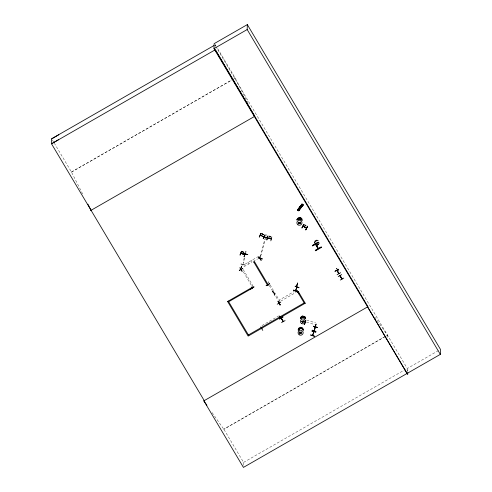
<?xml version="1.0" encoding="UTF-8"?>
<svg xmlns="http://www.w3.org/2000/svg" width="492" height="492" viewBox="0 0 492 492"><rect width="100%" height="100%" fill="white"/><g stroke="black" fill="none" stroke-linecap="round" stroke-linejoin="round"><path stroke-width="0.37" stroke-dasharray="2.46 1.84" d="M296.934 285.44L297.838 283.005M298.158 330.009L298.17 329.462L298.164 329.917M82.656 193.946L71.451 171.997L54.391 143.307M215.342 46.18L215.385 44.741L216.935 47.349M215.471 46.211L215.514 44.809M385.519 336.38L223.811 429.239L385.525 336.288M248.109 103.345L235.158 77.988L217.323 48.001M241.215 267.568L241.258 266.246L242.827 268.884M241.295 267.623L241.338 266.301L242.667 265.539M243.14 251.818L242.402 251.584M243.934 252.906L243.337 252.107L244.235 252.433M245.938 252.359L245.975 251.037L245.582 252.519M248.595 264.075L248.663 262.095M243.491 465.254L243.583 462.4L223.811 429.147M251.886 260.243L251.824 262.224L242.605 267.519M251.972 286.873L252.015 285.6M260.483 256.43L264.85 238.866M262.482 233.866L261.744 233.632M262.703 233.872L262.66 234.69L261.516 234.198M262.74 234.124L261.504 233.399L262.685 233.915M265.969 236.418L266.031 234.438L265.637 235.914M268.952 236.117L269.739 236.222M268.7 235.926L270.01 236.191L269.93 237.009L268.718 236.726M279.333 301.313L279.376 299.991L294.253 291.442M297.039 220.207A2.546 2.503 1.8 0 1 299.653 217.181A2.546 2.503 1.8 0 1 301.953 220.447C303.355 216.597 296.338 215.963 296.977 219.998A2.577 2.534 1.8 0 1 299.634 217.618L301.436 218.448L302.106 220.293M297.986 219.125L297.469 219.235M296.977 284.886L296.983 285.6C296.738 284.64 296.953 285.016 297.777 283.048M302.051 220.244L302.057 219.783M305.594 317.777L305.649 318.441C305.944 314.855 299.892 315.095 300.514 318.638A2.577 2.534 1.8 0 1 305.569 318.256C305.268 316.657 303.275 315.809 301.854 316.528M301.411 317.955L301.491 317.629M304.191 224.438L305.403 225.01L305.317 225.816L304.21 225.25M298.213 330.569A2.54 2.503 1.8 0 1 300.489 327.549A2.54 2.503 1.8 0 1 303.238 330.163C304.13 326.35 297.586 326.042 298.097 329.96A2.577 2.534 1.8 0 1 300.821 327.567L302.1 327.936L303.01 328.914M305.587 318.472L305.594 318.429A2.546 2.503 1.8 0 0 302.851 315.827A2.546 2.503 1.8 0 0 300.569 318.853M317.383 245.299L317.395 244.844M336.799 268.202L336.762 268.915L336.799 268.202L337.051 268.54M387.45 337.34L387.518 335.144L386.189 335.907M407.198 371.288L407.29 368.391L405.962 369.154M407.807 371.134L407.85 369.732M317.358 245.108L318.976 243.608M317.457 245.084L319.08 243.546M296.916 220.041L297.801 218.27M298.078 219.143L297.795 219.512L297.353 219.204M298.084 330.507C297.9 328.914 299.241 327.481 300.821 327.531A2.577 2.534 1.8 0 1 303.269 330.224A2.54 2.503 1.8 0 0 300.815 327.635A2.54 2.503 1.8 0 0 298.158 330.009M299.142 329.314C298.546 329.923 298.41 328.373 298.718 329.216M300.446 318.681L300.858 317.42L301.879 316.541M300.981 317.666L300.606 318.545A2.577 2.534 1.8 0 1 305.55 318.804C305.249 317.192 303.269 316.319 301.842 317.076M303.189 330.372L303.306 329.72M296.768 285.249L297.5 283.613L297.34 283.964M314.37 243.103L315.003 240.631L316.811 239.948L318.625 240.809M315.206 240.871L314.628 243.128L315.206 240.871L316.799 240.274L318.404 241.037M244.204 257.685L243.165 263.355L244.93 256.713M260.662 256.35L265.379 238.632M298.699 223.589L300.667 223.479A2.546 2.503 1.8 0 1 298.097 223.343A2.546 2.503 1.8 0 0 300.643 223.423M302.229 322.242L302.887 322.42M297.082 284.591L297.758 282.832L296.922 285.52M297.285 284.019L297.715 282.814M296.787 285.329L297.082 284.585M296.861 285.428L297.002 285.096M296.996 285.483L297.131 285.145M243.38 252.119L242.181 251.307M263.946 234.782L262.697 234.118M263.7 234.623L263.983 234.899M297.002 284.862L297.396 283.989M300.624 317.998L301.338 316.916M298.275 329.277L298.558 328.687M298.201 329.849L298.933 328.736L300.138 328.146M298.257 329.824L298.97 328.736M299.161 329.111L298.693 329.216M296.842 285.274L297.02 284.905M314.911 242.261L315.864 241L317.937 241.08M297.377 218.922L298.097 219.051M297.309 219.321L298.33 218.448M297.42 219.395L297.728 218.768M300.889 316.934L301.325 316.43M300.913 317.568L301.461 317.451M301.633 317.697L301.332 317.494L300.55 318.57A2.54 2.497 1.8 0 1 305.507 318.779M300.827 318.484C301.805 316.823 304.493 316.977 305.317 318.705L304.935 318.133M299.007 329.271L298.632 328.767L299.247 328.877M298.478 329.738C299.357 328.349 301.491 328.213 302.586 329.412L302.063 328.982M298.915 329.253L298.478 329.763A2.546 2.503 1.8 0 1 302.549 329.456M299.161 329.345L299.222 328.884M297.765 218.27L298.97 217.679M301.744 220.053A2.546 2.503 1.8 0 0 297.765 219.34L298.927 218.706L298.293 218.965M301.282 317.457L301.867 317.088M299.48 329.382L298.902 329.745A2.577 2.534 1.8 0 1 299.468 329.376A2.54 2.503 1.8 0 0 298.939 329.745M319.369 242.661L318.675 244.37L317.512 244.764M336.94 268.318L337.002 268.7M338.625 271.154L338.096 270.372L338.434 271.018M338.847 271.768L338.779 271.387M71.451 171.997L233.159 79.132M233.823 78.751L235.158 77.988M71.445 172.138L233.436 79.12M234.764 78.351L235.151 78.13M245.33 264.007L260.102 255.526M253.085 261.498L257.513 258.958M272.808 291.073L272.949 291.953L272.808 291.073L273.657 292.494L273.3 292.752C274.161 293.478 272.543 291 273.454 293.017M273.3 292.752L272.599 291.578L272.968 291.338M272.765 291.854L273.497 292.642M272.771 291.448L273.226 291.934M273.49 292.217L273.029 292.045M274.142 293.318L274.284 294.198L274.142 293.318C275.342 294.892 274.228 294.499 274.991 294.739M274.647 294.376L274.794 295.262L273.933 293.822L274.302 293.583M274.099 294.099L274.567 294.277L274.634 294.997M274.825 294.462L274.106 293.693M280.606 301.227L296.135 292.31M261.965 325.556L278.786 315.895M386.189 335.999L387.518 335.237L374.953 317.371M243.583 462.4L405.297 369.535M438.489 350.568L407.29 368.483L216.086 46.931M241.098 267.519L241.615 267.328L241.228 267.384M298.306 218.436L298.958 218.227M300.858 219.604A2.577 2.534 1.8 0 0 298.281 219.481L300.255 219.284M300.717 221.947L299.4 222.224L298.121 221.818A2.546 2.503 1.8 0 0 300.692 221.91M300.052 222.648L300.698 222.445M300.034 223.196L300.686 222.993A2.54 2.497 1.8 0 1 298.121 222.851L300.046 223.214M301.375 317.992L300.999 317.875M304.247 320.587L302.937 320.864L301.664 320.452A2.546 2.503 1.8 0 0 304.228 320.55M303.582 321.288L304.21 321.073A2.54 2.497 1.8 0 1 301.67 320.95L302.918 321.362L304.234 321.085M302.236 321.793L304.191 321.62A2.54 2.497 1.8 0 1 302.254 321.774L301.104 321.073A2.54 2.497 1.8 0 0 301.651 321.497M303.576 321.854L304.216 321.633M299.308 331.737L300.587 332.143L301.897 331.866M301.885 332.364L300.569 332.641L299.29 332.235A2.577 2.534 1.8 0 0 301.873 332.352A2.54 2.503 1.8 0 1 299.32 332.235L299.917 332.506M301.86 332.899A2.577 2.534 1.8 0 1 299.284 332.776L300.557 333.189L301.867 332.912M317.383 244.573L318.472 244.21M298.964 217.661L299.64 217.612A2.577 2.534 1.8 0 1 302.088 220.275M298.945 218.208L300.901 218.559L302.039 220.17A2.577 2.534 1.8 0 0 297.328 219.352A2.54 2.497 1.8 0 1 301.977 220.139L301.381 218.995M298.927 218.731L300.883 219.081L301.787 220.059L300.876 219.088M298.718 222.605L300.065 222.667M299.351 223.755L300.028 223.7M302.488 316.873L303.152 316.823M303.121 317.807L302.445 317.863A2.577 2.534 1.8 0 1 303.785 317.967L303.121 317.807L303.779 317.943A2.54 2.497 1.8 0 0 302.463 317.881A2.577 2.534 1.8 0 1 303.785 317.937M301.332 318.158L300.956 318.035M300.126 328.127L301.473 328.195M300.587 332.131L301.258 332.082M301.221 333.115L299.886 333.066M300.538 333.681L301.215 333.625A2.528 2.485 1.8 0 1 299.892 333.551L301.215 333.65M262.654 234.887L263.275 234.955L262.679 234.155L263.558 234.524M299.653 217.132L300.317 217.249M299.622 218.159L300.286 218.282M299.603 218.688L300.268 218.805M297.635 219.34L297.697 219.377A2.546 2.503 1.8 0 1 301.744 220.096M299.388 222.698L298.103 222.316A2.54 2.497 1.8 0 0 300.673 222.433A2.577 2.534 1.8 0 1 298.115 222.279M303.17 316.251L303.841 316.368M303.14 317.303L303.804 317.438M302.869 322.924L302.205 322.801A2.577 2.534 1.8 0 0 302.875 322.881A2.577 2.534 1.8 0 1 302.211 322.789A2.54 2.497 1.8 0 0 302.875 322.9M270.889 236.64L269.96 236.431L270.582 237.162L268.712 236.923M268.73 236.191L270.643 236.634M268.595 237.089L270.09 237.433M306.559 320.046L315.526 322.881M306.491 322.026L314.775 324.646M261.535 233.749L262.679 234.235M242.162 251.344L243.386 251.873L243.325 252.642L242.181 252.15M242.193 251.695L243.337 252.187M242.175 252.347L243.319 252.839M300.274 218.294L301.418 218.995M300.243 219.303L300.87 219.573M303.81 316.934L304.917 317.635L305.563 318.816M301.461 328.213L302.088 328.478M301.455 328.717L302.07 329M299.899 333.053L299.302 332.77A2.54 2.503 1.8 0 0 301.842 332.899M304.222 224.795L306.202 225.668L305.354 225.238L305.907 226.117L304.204 225.441M263.558 234.487L263.964 234.739M300.889 218.024L301.774 218.989M304.462 316.172L304.978 316.602M304.425 316.67L305.311 317.629M304.413 317.734L304.929 318.158M302.076 327.943L303.238 329.542M302.057 328.49L302.992 329.462A2.577 2.534 1.8 0 0 298.103 330.519M298.699 329.351L298.527 329.031M298.742 332.844L299.259 333.299M272.796 291.467L273.14 291.836M273.312 292.125L273.657 292.494M272.599 291.578L272.949 291.953M273.115 292.242L273.46 292.605M274.13 293.712L274.481 294.087M273.933 293.822L274.284 294.198M302.629 327.881L303.01 328.428M212.113 412.61L223.811 429.239M268.128 281.529L269.696 284.167M270.09 284.825L279.105 299.991M269.241 285.489L278.257 300.655M243.22 269.542L252.236 284.708L252.175 286.688L242.765 270.864M52.453 140.048L54.003 142.655M268.091 282.734L268.275 283.048M317.512 244.954L317.734 245.416M274.45 294.487L274.794 295.262M301.83 218.51L302.057 219.137M301.774 218.983L302.002 219.598M305.311 317.623L305.581 318.269M317.992 240.902L316.811 240.502L315.655 240.773L314.603 242.175L314.8 243.632M296.934 219.543L296.99 220.207M303.238 329.056L303.293 330.212M300.464 318.189L300.52 318.853M298.115 329.468L298.17 330.132A2.546 2.503 1.8 0 1 300.833 327.1A2.546 2.503 1.8 0 1 303.14 330.366M298.14 330.556A2.54 2.503 1.8 0 1 302.937 329.535M301.202 333.582A2.546 2.503 1.8 0 1 299.886 333.521M298.779 332.82A2.546 2.503 1.8 0 0 299.284 333.238A2.528 2.485 1.8 0 1 298.792 332.856M301.879 331.829A2.546 2.503 1.8 0 1 299.333 331.706M301.86 332.266A2.54 2.503 1.8 0 1 299.32 332.143M298.539 329.837A2.528 2.485 1.8 0 1 302.531 329.517M298.939 329.837A2.54 2.503 1.8 0 1 299.48 329.462M297.359 219.407A2.54 2.497 1.8 0 1 301.971 220.232M300.673 222.981A2.577 2.534 1.8 0 1 298.097 222.858A2.577 2.534 1.8 0 0 300.673 222.956M300.655 222.888A2.54 2.497 1.8 0 1 298.121 222.765M296.977 220.09A2.54 2.497 1.8 0 1 299.634 217.722A2.54 2.497 1.8 0 1 302.045 220.336M297.328 219.321A2.577 2.534 1.8 0 1 302.014 220.164M298.3 219.549A2.54 2.497 1.8 0 1 300.833 219.672M298.306 219.457A2.54 2.497 1.8 0 1 300.84 219.58M300.612 318.638A2.54 2.497 1.8 0 1 305.507 318.871M304.21 321.596A2.577 2.534 1.8 0 1 301.122 321.042M304.179 322.069A2.546 2.503 1.8 0 1 303.552 322.285M304.228 321.048A2.577 2.534 1.8 0 1 301.651 320.925M304.191 321.528A2.54 2.497 1.8 0 1 301.153 320.981M300.507 318.73A2.54 2.497 1.8 0 1 303.164 316.362A2.54 2.497 1.8 0 1 305.581 318.976M302.457 317.973A2.54 2.497 1.8 0 1 303.773 318.035M302.875 322.813A2.54 2.497 1.8 0 1 302.223 322.697M265.858 235.607L265.895 235.988L265.858 235.607M260.446 255.932L260.489 256.314L260.446 255.932M315.938 241.898L315.999 242.279L315.938 241.898M317.764 244.973L317.832 245.36L317.764 244.973M279.585 300.895L279.333 301.196L279.585 300.895M304.204 322.125L303.564 322.371A2.546 2.503 1.8 0 0 304.179 322.088M298.687 223.632L298.078 223.35L298.687 223.663M302.236 322.223A2.546 2.503 1.8 0 0 302.894 322.34A2.546 2.503 1.8 0 1 302.236 322.248M305.28 318.693A2.546 2.503 1.8 0 0 300.87 318.484A2.546 2.503 1.8 0 1 305.28 318.718"/><path stroke-width="0.74" d="M407.136 373.391L213.983 48.61L214.137 43.659L247.328 24.6L440.481 349.425L440.328 354.375L243.429 467.4L203.854 400.857L367.979 306.676L215.225 49.79L51.519 143.799L204.266 400.679L203.885 400.9L206.917 405.217M305.255 303.22L248.134 336.085L227.581 301.455M228.263 301.061L248.817 335.63M228.663 301.737L252.119 288.263M239.309 270.428L242.827 268.368L239.29 270.391M240.096 255.01L241.529 251.252L240.041 254.985M440.328 354.375L247.175 29.551L247.328 24.6M240.883 253.165L244.678 254.647M241.074 264.05L245.022 265.034M239.948 267.82L242.002 271.283M243.847 253.644L247.814 254.592L243.872 253.565M244.296 254.481L241.295 253.368M244.524 254.776L240.92 253.257M245.483 252.943L244.038 256.707L245.508 252.962M248.417 334.954L304.173 302.937M250.33 288.921L253.89 287.008M252.119 288.33L251.72 287.592M251.83 287.697L252.033 287.998L251.806 287.611M252.156 287.765L251.953 287.58M254.536 261.75L268.257 284.893L267.574 285.286L253.854 262.144M253.878 286.953L250.44 289.155L253.866 286.922M258.368 257.814L262.316 258.798M259.432 237.064L261.061 233.386M261.209 260.256L259.032 256.861M260.04 258.712L259.628 258.712M260.631 235.194L260.28 235.09M259.628 258.638L260.04 258.62M259.874 258.503L259.616 258.749M260.532 257.851L260.28 258.214M260.459 258.189L260.557 257.956M261.018 260.366L259.007 256.842M263.171 238.663L264.801 234.955L263.374 238.749M260.748 326.965L262.789 330.409M263.952 236.621L263.903 237.039L267.845 238.085M262.058 328.349L261.861 328.736M265.803 237.544L265.674 237.808M265.865 237.937L265.748 237.544M265.963 237.673L265.871 237.864M266.879 239.924L267.814 235.982L266.855 239.881M267.808 237.956L267.365 237.833L271.283 238.983L270.858 238.811M266.178 285.711L269.702 283.65L266.16 285.674M268.066 284.739L268.214 285.028L268.011 284.604M270.846 240.846L271.781 236.904M277.199 304.204L280.76 302.291M278.183 301.356L280.022 304.985L278.183 301.399M278.681 302.844L279.007 303.06M279.29 303.183L279.468 302.783M279.499 319.074L283.029 317.076M279.61 316.141L281.842 319.505L279.64 316.092M280.212 304.837L278.158 301.375M281.209 318.035L281.553 318.262M281.332 317.967L283.349 321.461M281.535 322.549L285.096 320.593M283.183 321.448L283.017 321.147M295.126 286.319L298.915 287.802M295.44 290.594L296.953 287.033M295.6 290.698L295.747 290.348M295.63 290.667L297.07 287.174M296.971 287.359L297.094 287.18M299.105 294.019L297.02 290.538L299.247 293.939M299.985 206.812L301.079 207.593M297.666 292.328L298.072 292.377M304.573 303.613L297.709 292.07M297.672 292.42L297.986 292.242L297.771 292.506M300.428 206.222L301.522 207.003M305.255 303.281L298.392 291.682M301.264 205.109L302.359 205.884M301.559 204.715L302.654 205.49M302.045 227.968L303.736 224.315L301.848 227.864M305.661 229.819L307.549 226.228L305.686 229.789M306.633 227.907L303.072 226.117M304.45 324.628L305.704 320.772L304.437 324.585M310.667 334.904L314.548 336.11M312.217 330.157L316.073 331.454M318.392 248.546L318.072 248.798L315.329 244.192M312.555 335.458L313.816 331.614M312.672 335.113L312.728 335.396M315.679 243.989L315.36 244.229M313.484 326.35L317.371 327.537M313.964 331.749L313.656 331.946M312.721 335.464L313.945 331.657M314.074 330.593L314.228 330.286L314.271 330.661M314.843 327.912L316.098 324.056L314.843 327.869M315.206 327.211L314.093 330.673M315.366 327.309L315.507 327.014L314.265 330.729M318.355 248.571L315.679 244.038L318.392 248.601M335.021 271.276L338.533 269.216L335.027 271.252M336.737 270.422L336.885 270.661M337.112 274.764L340.624 272.691M338.213 276.652L341.7 274.579M338.81 273.712L338.76 273.392M338.92 273.546L336.756 270.366L338.748 273.65M340.027 275.526L342.094 278.884M343.791 278.066L340.286 280.059M341.749 278.687L340.138 276M407.757 372.536L407.696 374.64L367.592 306.897M265.938 237.667L265.834 237.968M241.554 269.327L241.252 269.493M262.254 259.044L258.325 257.986M314.48 336.344L310.606 335.083M339.923 275.723L341.94 279.081M267.906 284.782L268.091 285.096M281.203 318.109L283.164 321.534M293.539 290.243L297.408 291.528L293.601 290.089M297.389 291.572L293.533 290.249M259.241 236.972L260.871 233.3M300.71 206.591C299.806 207.427 301.799 207.034 300.71 206.603M280.557 317.844L280.329 318.152M302.303 204.352L301.928 204.082L302.309 204.358L297.906 210.158L297.549 209.9L302.008 204.118L303.183 204.998L302.814 204.733L298.429 210.545L298.804 210.816L303.103 204.9L298.662 210.711M297.924 210.17L297.562 209.906L302.008 204.106L297.691 209.998M297.765 210.053L302.223 204.272L297.832 210.096L297.549 209.893M298.011 210.195L298.386 210.385M297.574 209.912L298.792 210.81L298.441 210.551L302.974 204.844M303.164 204.992L298.509 210.582M267.377 237.888L271.289 238.823M240.096 267.734L242.132 271.209M280.028 304.978L278.005 301.491M51.672 138.892L58.763 134.753M58.609 139.66L51.519 143.799L51.678 138.744L214.057 45.504M312.555 245.859L318.386 242.408L312.555 245.859L312.322 245.471L318.207 242.113L318.416 242.476M213.983 48.61L247.175 29.551M90.676 210.521L254.77 116.29L215.361 49.717M253.854 262.205L254.536 261.812M227.575 301.516L251.72 287.654M297.709 292.137L298.392 291.744M280.631 317.961L280.206 317.992M279.394 318.89L282.931 316.891M260.317 235.176L263.946 236.713M306.51 228.091L303.103 226.148M313.552 326.147L317.426 327.401M295.2 286.123L298.988 287.611M260.262 235.324L263.915 236.873L263.552 236.75M303.355 226.406L306.165 227.845M307.549 226.228L305.858 229.918M298.078 209.346L299.173 210.139M321.128 247.033L321.362 247.421L315.495 250.797L315.267 250.336M87.908 204.162L91.063 210.299M300.821 205.681L301.916 206.492L300.821 205.681M311.953 331.018L315.889 332.125L311.959 331.024M321.159 247.064L315.267 250.416L321.165 247.082M299.234 334.8A2.546 2.503 1.8 0 0 303.158 332.813A2.546 2.503 1.8 0 0 299.45 330.464A2.546 2.503 1.8 0 0 299.234 334.8M298.054 224.856A2.546 2.503 1.8 0 0 301.977 222.876A2.546 2.503 1.8 0 0 298.263 220.527A2.546 2.503 1.8 0 0 298.054 224.856M301.584 323.502A2.546 2.503 1.8 0 0 305.507 321.522A2.546 2.503 1.8 0 0 301.799 319.167A2.546 2.503 1.8 0 0 301.584 323.502"/></g></svg>
